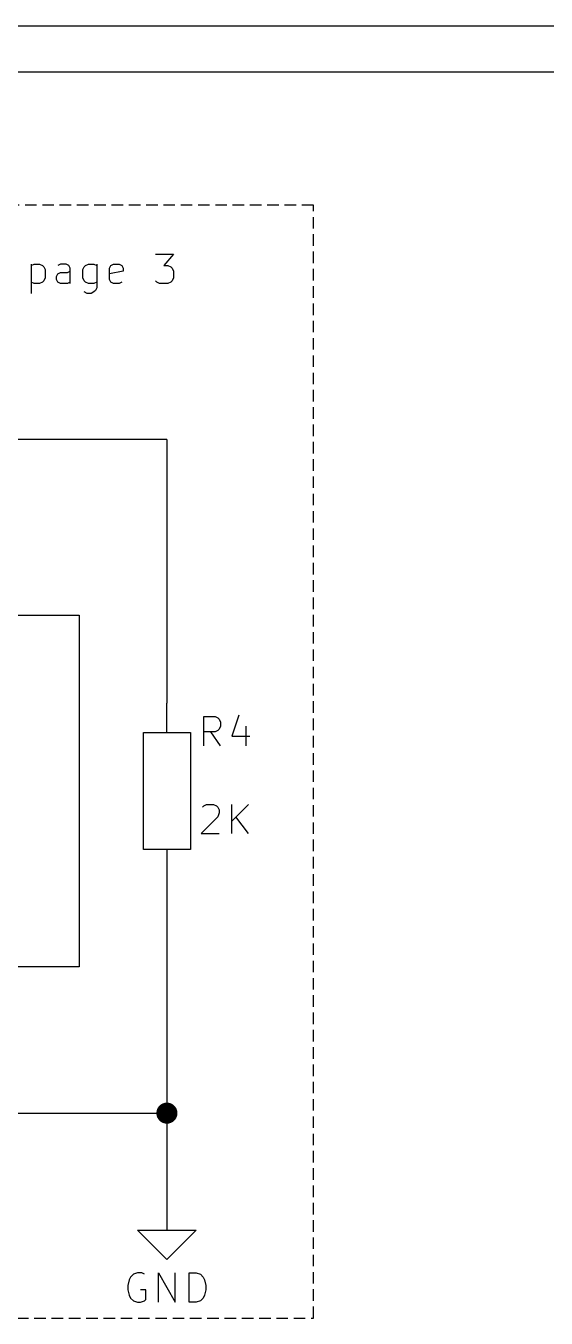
# Model space of a CAD drawing. Header units: millimetres. Extents: x 10 to 287, y -200 to -10.
# Drawn here: x 186.9 to 209.5, y -66 to -10 of the extents above; entities that cross this region are included whole.
import ezdxf

# ---------------------------------------------------------------- set-up
doc = ezdxf.new("R2010")
doc.units = ezdxf.units.MM
doc.linetypes.add('DASHED', pattern=[0.75, 0.5, -0.25])
for name, color, linetype in [('CYAN', 134, 'CONTINUOUS'), ('GREEN', 94, 'CONTINUOUS'), ('LIGHTBLUE', 172, 'CONTINUOUS'), ('RED', 14, 'CONTINUOUS')]:
    doc.layers.add(name, color=color, linetype=linetype)

msp = doc.modelspace()

# ---------------------------------------------------------------- linework, layer by layer
at = {"layer": 'CYAN', "linetype": 'CONTINUOUS'}
for p, q in [((194.6425, -41.2191), (194.6425, -39.9491)), ((194.6425, -39.9491), (195.1263, -39.9491)), ((195.1263, -39.9491), (195.2473, -40.0096)), ((195.2473, -40.0096), (195.3078, -40.0701)), ((195.3078, -40.0701), (195.3682, -40.191)), ((195.3682, -40.191), (195.3682, -40.3725)), ((196.1544, -39.8887), (195.8521, -40.7958)), ((195.1263, -40.6144), (194.6425, -40.6144)), ((195.3682, -41.2191), (194.9449, -40.6144)), ((195.2473, -40.5539), (195.1263, -40.6144)), ((195.3078, -40.4934), (195.2473, -40.5539)), ((195.3682, -40.3725), (195.3078, -40.4934)), ((195.8521, -40.7958), (196.6382, -40.7958)), ((196.4568, -40.3725), (196.4568, -41.2191)), ((194.5821, -43.8801), (194.6425, -43.8196)), ((194.6425, -43.8196), (194.7635, -43.7591)), ((194.7635, -43.7591), (195.0659, -43.7591)), ((195.0659, -43.7591), (195.1868, -43.8196)), ((195.1868, -43.8196), (195.2473, -43.8801)), ((195.2473, -43.8801), (195.3078, -44.001)), ((195.3078, -44.122), (195.2473, -44.3034)), ((195.3078, -44.001), (195.3078, -44.122)), ((195.852, -45.0291), (195.852, -43.7591)), ((196.5777, -43.7591), (195.852, -44.4848)), ((195.2473, -44.3034), (194.5216, -45.0291)), ((196.5777, -45.0291), (196.0335, -44.3034)), ((194.5216, -45.0291), (195.3078, -45.0291)), ((191.4071, -64.3816), (191.3467, -64.6235)), ((191.4676, -64.2607), (191.4071, -64.3816)), ((191.5886, -64.1397), (191.4676, -64.2607)), ((191.77, -64.0792), (191.5886, -64.1397)), ((191.9514, -64.0792), (191.77, -64.0792)), ((192.0724, -64.1397), (191.9514, -64.0792)), ((192.6771, -65.3492), (192.6771, -64.0792)), ((192.6771, -64.0792), (193.4028, -65.3492)), ((193.4028, -65.3492), (193.4028, -64.0792)), ((194.0076, -65.3492), (194.0076, -64.0792)), ((194.0076, -64.0792), (194.31, -64.0792)), ((194.31, -64.0792), (194.4914, -64.1397)), ((194.4914, -64.1397), (194.6124, -64.2607)), ((194.6124, -64.2607), (194.6729, -64.3816)), ((194.6729, -64.3816), (194.7333, -64.6235)), ((191.3467, -64.6235), (191.3467, -64.8049)), ((191.3467, -64.8049), (191.4071, -65.0468)), ((192.1328, -64.8049), (191.8909, -64.8049)), ((192.1328, -65.2283), (192.1328, -64.8049)), ((194.7333, -64.8049), (194.6729, -65.0468)), ((194.7333, -64.6235), (194.7333, -64.8049)), ((191.4071, -65.0468), (191.4676, -65.1678)), ((191.4676, -65.1678), (191.5886, -65.2888)), ((191.5886, -65.2888), (191.77, -65.3492)), ((191.77, -65.3492), (191.8909, -65.3492)), ((191.8909, -65.3492), (192.0724, -65.2888)), ((192.0724, -65.2888), (192.1328, -65.2283)), ((194.31, -65.3492), (194.0076, -65.3492)), ((194.4914, -65.2888), (194.31, -65.3492)), ((194.6124, -65.1678), (194.4914, -65.2888)), ((194.6729, -65.0468), (194.6124, -65.1678))]:
    msp.add_line(p, q, dxfattribs=at)
at = {"layer": 'GREEN', "linetype": 'CONTINUOUS'}
for p, q in [((193.04, -27.94), (185.42, -27.94)), ((193.04, -27.94), (193.04, -39.37)), ((185.42, -35.56), (189.23, -35.56)), ((189.23, -35.56), (189.23, -50.8)), ((193.04, -46.99), (193.04, -57.15)), ((189.23, -50.8), (171.45, -50.8)), ((179.07, -57.15), (193.04, -57.15)), ((193.04, -57.15), (193.04, -60.96))]:
    msp.add_line(p, q, dxfattribs=at)
at = {"layer": 'GREEN', "const_width": 0.4572}
msp.add_lwpolyline([(192.8114, -57.15, 1), (193.2686, -57.15, 1)], format="xyb", close=True, dxfattribs=at)
at = {"layer": 'LIGHTBLUE', "linetype": 'DASHED'}
for p, q in [((199.39, -17.78), (129.54, -17.78)), ((199.39, -66.04), (199.39, -17.78)), ((129.54, -66.04), (199.39, -66.04))]:
    msp.add_line(p, q, dxfattribs=at)
at = {"layer": 'LIGHTBLUE', "linetype": 'CONTINUOUS'}
for p, q in [((192.5395, -19.9062), (193.3257, -19.9062)), ((193.3257, -19.9062), (192.9023, -20.39)), ((187.1572, -20.3296), (187.1572, -21.5996)), ((187.1572, -20.39), (187.2782, -20.3296)), ((187.2782, -20.3296), (187.5201, -20.3296)), ((187.5201, -20.3296), (187.641, -20.39)), ((187.641, -20.39), (187.7015, -20.4505)), ((187.7015, -20.4505), (187.762, -20.5715)), ((187.762, -20.5715), (187.762, -20.9343)), ((188.4272, -20.3296), (188.3062, -20.39)), ((188.3062, -20.7529), (188.4272, -20.6924)), ((188.6691, -20.3296), (188.4272, -20.3296)), ((188.4272, -20.6924), (188.7296, -20.6924)), ((188.79, -20.39), (188.6691, -20.3296)), ((188.7296, -20.6924), (188.8505, -20.6319)), ((188.8505, -20.511), (188.79, -20.39)), ((188.8505, -21.1762), (188.8505, -20.511)), ((189.3948, -20.5715), (189.4552, -20.4505)), ((189.3948, -20.9343), (189.3948, -20.5715)), ((189.4552, -20.4505), (189.5157, -20.39)), ((189.5157, -20.39), (189.6367, -20.3296)), ((189.6367, -20.3296), (189.8786, -20.3296)), ((189.8786, -20.3296), (189.9995, -20.39)), ((189.9995, -20.3296), (189.9995, -21.3577)), ((190.5438, -20.511), (190.6042, -20.39)), ((190.5438, -20.9948), (190.5438, -20.511)), ((191.1485, -20.6319), (190.5438, -20.7529)), ((190.6042, -20.39), (190.7252, -20.3296)), ((190.7252, -20.3296), (190.9671, -20.3296)), ((190.9671, -20.3296), (191.088, -20.39)), ((191.088, -20.39), (191.1485, -20.511)), ((191.1485, -20.511), (191.1485, -20.6319)), ((192.9023, -20.39), (193.0838, -20.39)), ((193.0838, -20.39), (193.2047, -20.4505)), ((193.2047, -20.4505), (193.2652, -20.511)), ((193.2652, -20.511), (193.3257, -20.6319)), ((193.3257, -20.6319), (193.3257, -20.9343)), ((187.2782, -21.1762), (187.1572, -21.1158)), ((187.5201, -21.1762), (187.2782, -21.1762)), ((187.641, -21.1158), (187.5201, -21.1762)), ((187.7015, -21.0553), (187.641, -21.1158)), ((187.762, -20.9343), (187.7015, -21.0553)), ((188.2458, -20.8738), (188.3062, -20.7529)), ((188.2458, -20.9948), (188.2458, -20.8738)), ((188.3062, -21.1158), (188.2458, -20.9948)), ((188.4272, -21.1762), (188.3062, -21.1158)), ((188.7296, -21.1762), (188.4272, -21.1762)), ((188.8505, -21.1158), (188.7296, -21.1762)), ((189.4552, -21.0553), (189.3948, -20.9343)), ((189.5157, -21.1158), (189.4552, -21.0553)), ((189.6367, -21.1762), (189.5157, -21.1158)), ((189.8786, -21.1762), (189.6367, -21.1762)), ((189.9995, -21.1158), (189.8786, -21.1762)), ((190.6042, -21.1158), (190.5438, -20.9948)), ((190.7252, -21.1762), (190.6042, -21.1158)), ((190.9671, -21.1762), (190.7252, -21.1762)), ((191.088, -21.1158), (190.9671, -21.1762)), ((192.6, -21.1158), (192.5395, -21.0553)), ((192.7209, -21.1762), (192.6, -21.1158)), ((193.0838, -21.1762), (192.7209, -21.1762)), ((193.2047, -21.1158), (193.0838, -21.1762)), ((193.2652, -21.0553), (193.2047, -21.1158)), ((193.3257, -20.9343), (193.2652, -21.0553)), ((189.5762, -21.5996), (189.4552, -21.5391)), ((189.7576, -21.5996), (189.5762, -21.5996)), ((189.8786, -21.5391), (189.7576, -21.5996)), ((189.939, -21.4786), (189.8786, -21.5391)), ((189.9995, -21.3577), (189.939, -21.4786))]:
    msp.add_line(p, q, dxfattribs=at)
at = {"layer": 'RED', "linetype": 'CONTINUOUS'}
for p, q in [((10, -10), (287.0022, -10)), ((12, -12), (285.0022, -12)), ((193.04, -40.64), (193.04, -39.37)), ((192.024, -45.72), (192.024, -40.64)), ((192.024, -40.64), (194.056, -40.64)), ((194.056, -40.64), (194.056, -45.72)), ((194.056, -45.72), (192.024, -45.72)), ((193.04, -45.72), (193.04, -46.99)), ((193.04, -60.96), (193.04, -62.23)), ((193.04, -63.5), (191.77, -62.23)), ((191.77, -62.23), (193.04, -62.23)), ((193.04, -62.23), (194.31, -62.23)), ((194.31, -62.23), (193.04, -63.5))]:
    msp.add_line(p, q, dxfattribs=at)

doc.saveas('drawing.dxf')
